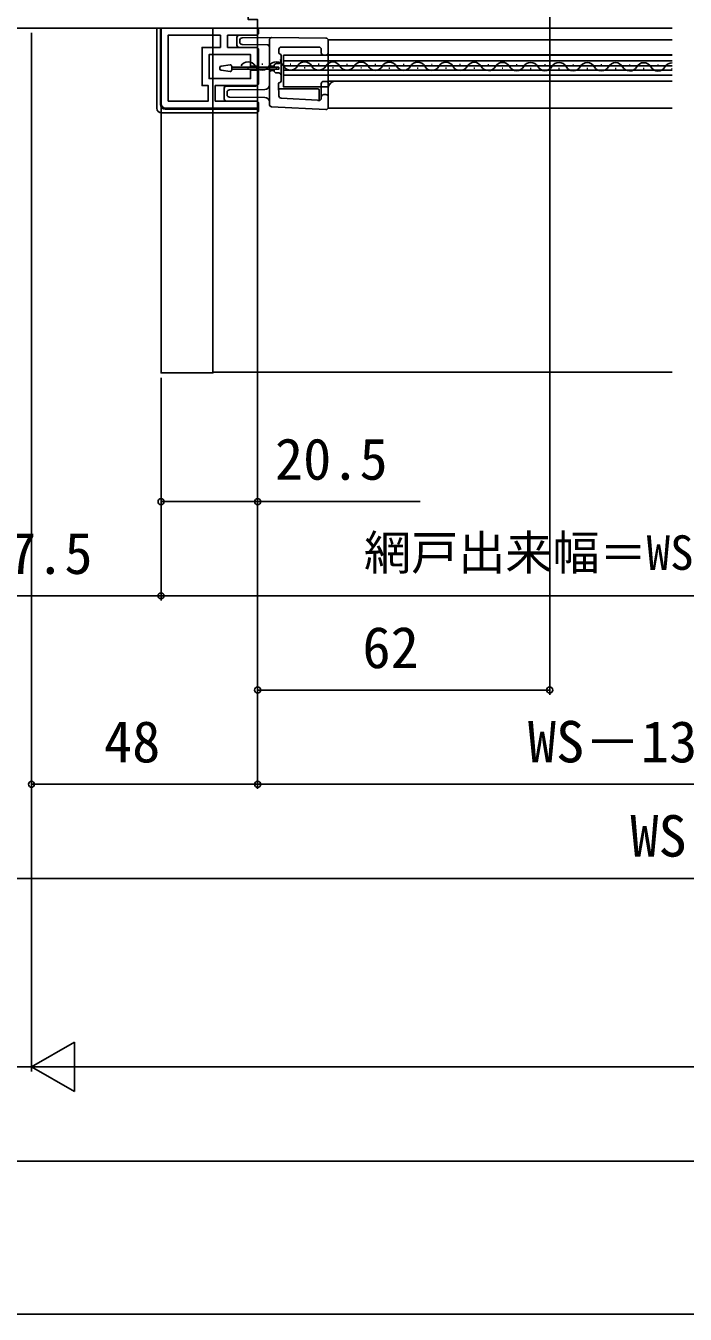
# Model space of a CAD drawing. Units: millimetres, scale not verified. Extents: x -525 to 525, y -783 to 778.
# Drawn here: x -335.7 to -195.7, y -782.6 to -509.1 of the extents above; entities that cross this region are included whole.
import ezdxf
from ezdxf.enums import TextEntityAlignment as Align

# ---------------------------------------------------------------- set-up
doc = ezdxf.new("R2010")
doc.units = ezdxf.units.MM
doc.header["$LTSCALE"] = 4
for name, color, linetype in [('0-2_YKK_11', 7, 'Continuous'), ('0-4_YKK_12', 2, 'Continuous'), ('0-5_YKK_13', 4, 'Continuous'), ('0-7_YKK_D', 6, 'Continuous'), ('0-8_YKK_ZWAK', 7, 'Continuous')]:
    doc.layers.add(name, color=color, linetype=linetype)
doc.styles.add('ＭＳ ゴシック', font='')
doc.styles.get('ＭＳ ゴシック').set_extended_font_data('MS Gothic')

msp = doc.modelspace()

# ---------------------------------------------------------------- linework, layer by layer
at = {"layer": '0-2_YKK_11'}
for points in [[(-350.492, -509.6), (-286.492, -509.6), (-286.492, -507.8), (-288.492, -507.8), (-288.492, -499.6), (-291.792, -499.6)], [(-286.492, -509.6), (-306.992, -509.6), (-306.992, -525.6)], [(-305.992, -526.6), (-286.492, -526.6), (-286.492, -525.1), (-295.492, -525.1), (-295.492, -521.8), (-286.492, -521.8), (-286.492, -518.55), (-287.992, -518.55), (-287.992, -520.3), (-296.792, -520.3), (-296.792, -515.2), (-287.992, -515.2), (-287.992, -517.65), (-286.492, -517.65), (-286.492, -513.7), (-292.892, -513.7), (-292.892, -511.1), (-286.492, -511.1), (-286.492, -509.6)]]:
    msp.add_lwpolyline(points, dxfattribs=at)
msp.add_lwpolyline([(-305.492, -525.1), (-305.492, -511.1), (-294.392, -511.1), (-294.392, -513.7), (-298.292, -513.7), (-298.292, -521.8), (-296.992, -521.8), (-296.992, -525.1)], close=True, dxfattribs=at)
msp.add_arc((-305.992, -525.6), 1, 180.00001, 269.99999, dxfattribs=at)
at = {"layer": '0-4_YKK_12'}
for p, q in [((-198.492, -509.6), (-286.992, -509.6)), ((-271.492, -512.07), (-198.492, -512.07)), ((-271.492, -512.07), (-271.492, -526.57)), ((-198.492, -515.37), (-280.992, -515.37)), ((-280.992, -516.57), (-198.492, -516.57)), ((-271.492, -515.27), (-198.492, -515.27)), ((-288.622, -517.998), (-288.422, -517.998)), ((-285.62, -517.245), (-285.42, -517.245)), ((-282.622, -518.012), (-282.422, -518.013)), ((-280.992, -517.62), (-198.492, -517.62)), ((-280.992, -518.52), (-198.492, -518.52)), ((-280.992, -519.57), (-198.492, -519.57)), ((-279.62, -517.259), (-279.42, -517.26)), ((-276.622, -518.027), (-276.422, -518.027)), ((-273.62, -517.274), (-273.42, -517.274)), ((-270.622, -518.041), (-270.422, -518.041)), ((-267.62, -517.288), (-267.42, -517.289)), ((-264.622, -518.055), (-264.422, -518.056)), ((-261.621, -517.303), (-261.421, -517.303)), ((-258.622, -518.07), (-258.422, -518.07)), ((-255.621, -517.317), (-255.421, -517.318)), ((-252.622, -518.084), (-252.422, -518.085)), ((-249.621, -517.332), (-249.421, -517.332)), ((-246.622, -518.099), (-246.422, -518.099)), ((-243.621, -517.346), (-243.421, -517.346)), ((-240.622, -518.113), (-240.422, -518.114)), ((-237.621, -517.36), (-237.421, -517.361)), ((-234.622, -518.128), (-234.422, -518.128)), ((-231.621, -517.375), (-231.421, -517.375)), ((-228.622, -518.142), (-228.422, -518.143)), ((-225.621, -517.389), (-225.421, -517.39)), ((-222.622, -518.156), (-222.422, -518.157)), ((-219.621, -517.404), (-219.421, -517.404)), ((-216.622, -518.171), (-216.422, -518.171)), ((-213.621, -517.418), (-213.421, -517.419)), ((-210.622, -518.185), (-210.422, -518.186)), ((-207.621, -517.433), (-207.421, -517.433)), ((-204.623, -518.2), (-204.423, -518.2)), ((-201.621, -517.447), (-201.421, -517.447)), ((-198.623, -518.214), (-198.492, -518.215)), ((-271.492, -520.87), (-198.492, -520.87)), ((-271.492, -526.57), (-198.492, -526.57)), ((-198.492, -582.6), (-295.992, -582.6))]:
    msp.add_line(p, q, dxfattribs=at)
msp.add_lwpolyline([(-271.462, -522.07), (-280.992, -522.07), (-280.992, -515.37)], dxfattribs=at)
for centre, radius, start, end in [((-288.523, -518.456), 1.718, 29.06471, 150.65963), ((-282.523, -518.471), 1.718, 29.06471, 150.65963), ((-276.523, -518.485), 1.718, 29.06471, 150.65963), ((-270.523, -518.5), 1.718, 29.06471, 150.65963), ((-264.523, -518.514), 1.718, 29.06471, 150.65963), ((-258.523, -518.529), 1.718, 29.06471, 150.65963), ((-252.523, -518.543), 1.718, 29.06471, 150.65963), ((-246.523, -518.557), 1.718, 29.06471, 150.65963), ((-240.524, -518.572), 1.718, 29.06471, 150.65963), ((-234.524, -518.586), 1.718, 29.06471, 150.65963), ((-228.524, -518.601), 1.718, 29.06471, 150.65963), ((-222.524, -518.615), 1.718, 29.06471, 150.65963), ((-216.524, -518.63), 1.718, 29.06471, 150.65963), ((-285.519, -516.787), 1.718, 209.06471, 330.65963), ((-279.519, -516.801), 1.718, 209.06471, 330.65963), ((-273.519, -516.816), 1.718, 209.06471, 330.65963), ((-267.519, -516.83), 1.718, 209.06471, 330.65963), ((-261.519, -516.844), 1.718, 209.06471, 330.65963), ((-255.519, -516.859), 1.718, 209.06471, 330.65963), ((-249.519, -516.873), 1.718, 209.06471, 330.65963), ((-243.519, -516.888), 1.718, 209.06471, 330.65963), ((-237.519, -516.902), 1.718, 209.06471, 330.65963), ((-231.519, -516.917), 1.718, 209.06471, 330.65963), ((-225.52, -516.931), 1.718, 209.06471, 330.65963), ((-219.52, -516.946), 1.718, 209.06471, 330.65963), ((-213.52, -516.96), 1.718, 209.06471, 330.65963), ((-210.524, -518.644), 1.718, 29.06471, 150.65963), ((-207.52, -516.974), 1.718, 209.06471, 330.65963), ((-204.524, -518.658), 1.718, 29.06471, 150.65963), ((-201.52, -516.989), 1.718, 209.06471, 330.65963), ((-198.524, -518.673), 1.718, 88.92921, 150.65963), ((-269.992, -522.37), 1.5, 90, 180)]:
    msp.add_arc(centre, radius, start, end, dxfattribs=at)
at = {"layer": '0-5_YKK_13'}
for p, q in [((-307.892, -526.6), (-307.892, -509.6)), ((-307.092, -509.6), (-307.892, -509.6)), ((-307.092, -525.8), (-307.092, -509.6)), ((-307.092, -525.8), (-307.092, -509.6)), ((-290.392, -511.1), (-286.792, -511.1)), ((-286.292, -510.6), (-286.292, -510.1)), ((-290.892, -513.2), (-290.892, -511.6)), ((-290.392, -513.7), (-286.792, -513.7)), ((-290.292, -512.569), (-290.292, -512.175)), ((-289.796, -511.675), (-283.496, -511.62)), ((-284.488, -513.116), (-289.796, -513.069)), ((-283.992, -516.234), (-283.992, -512.12)), ((-281.992, -514.82), (-281.992, -514.12)), ((-273.492, -513.62), (-281.492, -513.62)), ((-272.992, -514.82), (-272.992, -514.12)), ((-271.492, -512.22), (-271.492, -514.82)), ((-286.292, -514.2), (-286.292, -521.3)), ((-283.992, -517.146), (-283.992, -516.234)), ((-281.619, -516.234), (-281.584, -516.62)), ((-281.492, -515.412), (-281.492, -520.821)), ((-272.365, -515.32), (-272.492, -515.32)), ((-271.992, -515.32), (-272.365, -515.32)), ((-271.492, -521.22), (-271.492, -514.82)), ((-294.496, -518.238), (-294.496, -517.962)), ((-292.338, -517.398), (-294.238, -517.665)), ((-292.338, -518.802), (-294.238, -518.535)), ((-291.996, -518.505), (-291.996, -517.695)), ((-291.996, -517.9), (-281.996, -517.9)), ((-283.992, -517.942), (-283.992, -517.146)), ((-283.992, -518.297), (-283.992, -517.942)), ((-283.992, -519.094), (-283.992, -518.297)), ((-283.992, -520.006), (-283.992, -519.094)), ((-283.492, -517.644), (-282.992, -517.644)), ((-283.492, -517.644), (-283.492, -517.9)), ((-283.492, -518.3), (-283.492, -518.596)), ((-282.992, -518.596), (-283.492, -518.596)), ((-282.992, -517.62), (-282.992, -517.644)), ((-282.992, -517.644), (-282.992, -517.9)), ((-282.992, -518.3), (-282.992, -518.596)), ((-282.992, -518.596), (-282.992, -518.62)), ((-282.492, -517.12), (-282.085, -517.12)), ((-282.085, -517.12), (-282.084, -517.12)), ((-282.014, -517.12), (-282.085, -517.12)), ((-282.085, -519.12), (-282.014, -519.12)), ((-286.792, -521.8), (-293.092, -521.8)), ((-293.092, -521.9), (-286.792, -521.9)), ((-283.992, -525.79), (-283.992, -520.006)), ((-282.059, -522.753), (-282.059, -521.42)), ((-272.992, -524.46), (-272.992, -521.42)), ((-272.492, -520.92), (-272.453, -520.92)), ((-272.453, -520.92), (-271.792, -520.92)), ((-271.492, -521.22), (-271.492, -524.22)), ((-293.592, -524.6), (-293.592, -522.4)), ((-293.592, -522.4), (-293.592, -524.4)), ((-293.092, -525.1), (-286.792, -525.1)), ((-293.092, -525.1), (-286.792, -525.1)), ((-292.992, -523.746), (-292.992, -523.194)), ((-292.496, -522.694), (-284.983, -522.629)), ((-284.983, -524.311), (-292.496, -524.246)), ((-281.995, -522.817), (-282.059, -522.753)), ((-281.995, -523.976), (-281.995, -522.817)), ((-273.725, -522.453), (-281.759, -522.453)), ((-273.805, -524.88), (-281.521, -524.476)), ((-273.741, -524.948), (-273.805, -524.88)), ((-273.518, -524.96), (-273.741, -524.948)), ((-273.425, -524.648), (-273.425, -522.753)), ((-272.448, -523.72), (-272.365, -523.72)), ((-272.365, -523.72), (-271.992, -523.72)), ((-271.492, -524.22), (-271.492, -526.393)), ((-286.792, -527.6), (-306.892, -527.6)), ((-286.792, -527.6), (-306.892, -527.6)), ((-306.092, -526.8), (-286.292, -526.8)), ((-286.292, -526.8), (-306.092, -526.8)), ((-286.292, -527.1), (-286.292, -525.6)), ((-286.292, -525.6), (-286.292, -527.1)), ((-272.018, -526.892), (-283.518, -526.29))]:
    msp.add_line(p, q, dxfattribs=at)
for points in [[(-307.892, -526.6), (-307.892, -509.6), (-286.792, -509.6)], [(-283.496, -511.62), (-283.492, -511.62), (-271.988, -511.72)], [(-281.996, -517.9), (-281.996, -518.3), (-291.996, -518.3)], [(-282.492, -519.12), (-282.085, -519.12), (-282.084, -519.12)]]:
    msp.add_lwpolyline(points, dxfattribs=at)
msp.add_lwpolyline([(-306.992, -509.6), (-295.992, -509.6), (-295.992, -582.8), (-306.992, -582.8)], close=True, dxfattribs=at)
for centre, radius, start, end in [((-290.392, -511.6), 0.5, 90, 180), ((-286.792, -510.1), 0.5, 0, 90), ((-286.792, -510.6), 0.5, 270, 0), ((-290.392, -513.2), 0.5, 180, 270), ((-289.792, -512.175), 0.5, 90.5, 180), ((-289.792, -512.569), 0.5, 180, 269.5), ((-286.792, -514.2), 0.5, 0, 90), ((-284.492, -513.616), 0.5, 0, 89.5), ((-283.492, -512.12), 0.5, 90.5, 180), ((-271.992, -512.22), 0.5, 0, 89.5), ((-271.992, -514.82), 0.5, 270, 0), ((-294.196, -517.962), 0.3, 98, 180), ((-294.196, -518.238), 0.3, 180, 262), ((-292.296, -517.695), 0.3, 360, 98), ((-292.296, -518.505), 0.3, 262, 360), ((-283.493, -517.145), 0.499, 180.13251, 270.13186), ((-283.493, -519.095), 0.499, 89.86819, 179.86744), ((-282.492, -517.62), 0.5, 90, 180), ((-282.492, -518.62), 0.5, 180, 270), ((-282.014, -519.62), 0.5, 359.99887, 89.99894), ((-293.092, -522.3), 0.5, 90, 180), ((-293.092, -522.4), 0.5, 90, 180), ((-286.792, -521.3), 0.5, 270, 0), ((-284.992, -521.629), 1, 270.5, 0), ((-271.792, -521.22), 0.3, 0, 90), ((-293.092, -524.6), 0.5, 180, 270), ((-293.092, -524.6), 0.5, 180, 270), ((-292.492, -523.194), 0.5, 90.5, 180), ((-292.492, -523.746), 0.5, 180, 269.5), ((-286.792, -525.6), 0.5, 0, 90), ((-286.792, -525.6), 0.5, 0, 90), ((-284.992, -525.311), 1, 0, 89.5), ((-281.495, -523.976), 0.5, 180.00166, 266.99834), ((-271.992, -524.22), 0.5, 0, 90), ((-306.892, -526.6), 1, 180, 270), ((-306.892, -526.6), 1, 180, 270), ((-306.092, -525.8), 1, 180, 270), ((-306.092, -525.8), 1, 180, 270), ((-286.792, -527.1), 0.5, 270, 0), ((-286.792, -527.1), 0.5, 270, 0), ((-283.492, -525.79), 0.5, 180, 267), ((-271.992, -526.393), 0.5, 267, 0)]:
    msp.add_arc(centre, radius, start, end, dxfattribs=at)
for centre, major_axis, ratio, start_param, end_param in [((-281.492, -514.12), (0.354, -0.354), 0.999924, 2.3562326, 3.9269527), ((-273.492, -514.12), (-0.354, -0.354), 0.999924, 2.3562326, 3.9269527), ((-282.084, -516.62), (0.337, 0.369), 0.999579, 3.8824251, 5.452385), ((-281.692, -514.82), (0.212, 0.212), 0.999924, 2.3562326, 3.7595486), ((-281.792, -515.412), (0.212, 0.212), 0.999924, 5.4978252, 6.9011413), ((-272.492, -514.82), (-0.5, 0), 0.999962, 6.2831853, 7.8539816), ((-281.759, -521.42), (0.212, -0.212), 0.999924, 2.4108916, 3.9269527), ((-281.792, -520.821), (0.212, -0.212), 0.999924, 5.5524843, 7.0685454), ((-272.492, -521.42), (-0.5, 0), 0.999962, 4.712389, 6.2831853), ((-281.759, -522.753), (0.212, -0.212), 0.999924, 2.3562326, 3.9269527), ((-273.725, -524.648), (-0.207, 0.218), 0.99992, 2.3300547, 3.9531306), ((-273.725, -522.753), (-0.212, -0.212), 0.999924, 2.3562326, 3.9269527), ((-273.492, -524.46), (-0.344, 0.363), 0.99992, 2.3300547, 3.9531306), ((-272.448, -524.22), (-0.5, 0), 0.999962, 4.712389, 6.2831853)]:
    msp.add_ellipse(centre, major_axis=major_axis, ratio=ratio, start_param=start_param, end_param=end_param, dxfattribs=at)
at = {"layer": '0-7_YKK_D'}
for p, q in [((-224.491, -496.6), (-224.491, -651.1)), ((-334.491, -510.6), (-334.491, -731.1)), ((-334.491, -510.6), (-334.491, -671.1)), ((-334.491, -510.6), (-334.491, -731.1)), ((-286.492, -510.1), (-286.492, -671.1)), ((-286.492, -510.1), (-286.492, -651.1)), ((-286.492, -510.1), (-286.492, -671.1)), ((-286.492, -527.1), (-286.492, -611.1)), ((-306.992, -583.8), (-306.992, -631.1)), ((-306.992, -583.8), (-306.992, -611.1)), ((-306.992, -583.8), (-306.992, -631.1)), ((-354.492, -630.1), (-306.992, -630.1)), ((-84.992, -630.1), (-306.992, -630.1)), ((-224.491, -650.1), (-286.492, -650.1)), ((-334.491, -670.1), (-286.492, -670.1)), ((-286.492, -670.1), (-105.492, -670.1)), ((-47.994, -690.1), (-343.992, -690.1)), ((-334.491, -730.1), (-325.398, -724.85)), ((-325.398, -735.35), (-325.398, -724.85)), ((-354.492, -730.1), (-334.491, -730.1)), ((-334.491, -730.1), (-325.398, -735.35)), ((-334.491, -730.1), (-316.305, -730.1)), ((318.184, -730.1), (-323.991, -730.1)), ((-343.992, -750.1), (338.184, -750.1))]:
    msp.add_line(p, q, dxfattribs=at)
msp.add_lwpolyline([(-306.992, -610.1), (-286.492, -610.1), (-251.987, -610.1)], dxfattribs=at)
for centre in [(-306.992, -610.1), (-286.492, -610.1), (-306.992, -630.1), (-306.992, -630.1), (-286.492, -650.1), (-224.491, -650.1), (-334.491, -670.1), (-286.492, -670.1), (-286.492, -670.1)]:
    msp.add_circle(centre, 0.637, dxfattribs=at)
at = {"layer": '0-8_YKK_ZWAK'}
msp.add_lwpolyline([(-525, -782.6), (525, -782.6), (525, 747.4)], dxfattribs=at)

# ---------------------------------------------------------------- texts
at = {"layer": '0-7_YKK_D', "style": 'ＭＳ ゴシック'}
for s, height, p in [('20.5', 8.798, (-282.828, -608.1)), ('47.5', 8.798, (-345.469, -628.1)), ('網戸出来幅＝WS－95', 7.331, (-263.918, -626.793)), ('62', 8.798, (-264.253, -648.1)), ('48', 8.798, (-319.117, -668.1)), ('WS－136', 8.798, (-229.128, -668.1)), ('WS', 8.798, (-207.379, -688.1))]:
    msp.add_text(s, height=height, dxfattribs=at).set_placement(p, align=Align.BOTTOM_LEFT)

doc.saveas('drawing.dxf')
